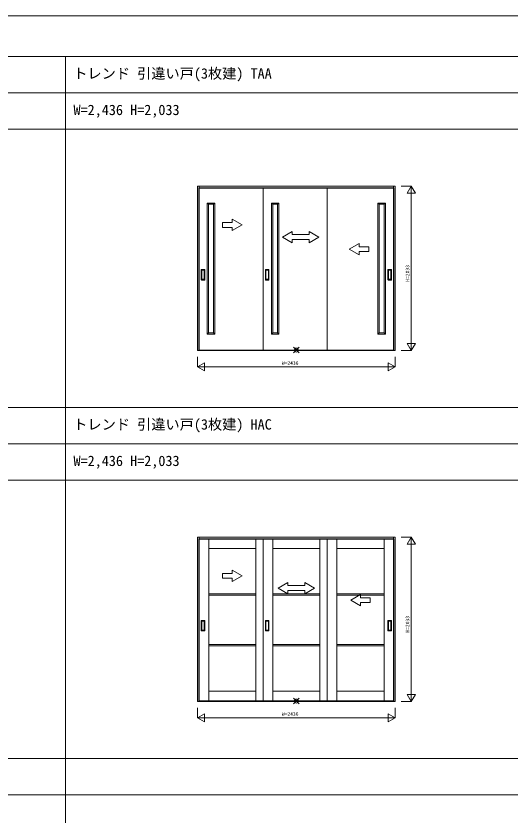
# Model space of a CAD drawing. Units: millimetres, scale not verified. Extents: x -14341 to 14341, y -10000 to 10000.
# Drawn here: x 2150 to 8245, y 130 to 10000 of the extents above; entities that cross this region are included whole.
import ezdxf
from ezdxf.enums import TextEntityAlignment as Align

# ---------------------------------------------------------------- set-up
doc = ezdxf.new("R2010")
doc.units = ezdxf.units.MM
doc.header["$LTSCALE"] = 50
doc.layers.add('0-0_0', color=7, linetype='Continuous')
for name, color, linetype, lineweight in [('0-1_YKK_F1', 7, 'Continuous', 18), ('0-2_YKK_IN', 1, 'Continuous', 18), ('0-3_YKK_A1', 4, 'Continuous', 18), ('0-4_YKK_N1', 2, 'Continuous', 18)]:
    doc.layers.add(name, color=color, linetype=linetype, lineweight=lineweight)
doc.styles.add('ＭＳ ゴシック', font='')
doc.styles.get('ＭＳ ゴシック').set_extended_font_data('MS Gothic')

msp = doc.modelspace()

# ---------------------------------------------------------------- linework, layer by layer
at = {"layer": '0-1_YKK_F1'}
for p, q in [((-14340.51, 10000), (14340.51, 10000)), ((-14340.51, 9500), (14159.49, 9500)), ((2759.49, -10000), (2759.49, 9500)), ((-14340.51, 9050), (14159.49, 9050)), ((-14340.51, 8600), (14159.49, 8600)), ((-14340.51, 5165), (14159.49, 5165)), ((-14340.51, 4715), (14159.49, 4715)), ((-14340.51, 4265), (14159.49, 4265)), ((-14340.51, 830), (14159.49, 830)), ((-14340.51, 380), (14159.49, 380))]:
    msp.add_line(p, q, dxfattribs=at)
at = {"layer": '0-2_YKK_IN'}
for p, q in [((5574.14, 5837.14), (5644.85, 5907.86)), ((5574.14, 5907.86), (5644.85, 5837.14)), ((5574.14, 1502.14), (5644.85, 1572.86)), ((5574.14, 1572.86), (5644.85, 1502.14))]:
    msp.add_line(p, q, dxfattribs=at)
for centre in [(5609.49, 5872.5), (5609.49, 1537.5)]:
    msp.add_circle(centre, 25, dxfattribs=at)
at = {"layer": '0-3_YKK_A1'}
for p, q in [((4411.49, 7899), (4411.49, 5866)), ((6807.49, 5866), (6807.49, 7899)), ((4407.99, 7878), (5230.99, 7878)), ((4407.99, 5874), (4407.99, 7878)), ((6807.49, 7875), (4411.49, 7875)), ((6807.49, 7872), (4411.49, 7872)), ((5198.99, 7878), (6019.99, 7878)), ((5198.99, 5874), (5198.99, 7878)), ((6810.99, 5874), (6810.99, 7878)), ((4510.49, 7689.5), (4602.49, 7689.5)), ((4526.49, 7673.5), (4510.49, 7689.5)), ((4526.49, 7673.5), (4586.49, 7673.5)), ((4586.49, 7673.5), (4602.49, 7689.5)), ((4586.49, 7673.5), (4586.49, 6085.5)), ((4602.49, 7689.5), (4602.49, 6069.5)), ((5301.49, 7689.5), (5393.49, 7689.5)), ((5317.49, 7673.5), (5301.49, 7689.5)), ((5317.49, 7673.5), (5377.49, 7673.5)), ((5377.49, 7673.5), (5393.49, 7689.5)), ((5377.49, 7673.5), (5377.49, 6085.5)), ((5393.49, 7689.5), (5393.49, 6069.5)), ((6616.49, 7689.5), (6616.49, 6069.5)), ((6708.49, 7689.5), (6616.49, 7689.5)), ((6632.49, 7673.5), (6616.49, 7689.5)), ((6632.49, 7673.5), (6632.49, 6085.5)), ((6692.49, 7673.5), (6632.49, 7673.5)), ((6692.49, 7673.5), (6708.49, 7689.5)), ((4939.49, 7419), (4819.49, 7488.28)), ((4819.49, 7449), (4819.49, 7488.28)), ((4939.49, 7419), (4819.49, 7349.72)), ((4819.49, 7349.72), (4819.49, 7389)), ((5436.61, 7269), (5556.61, 7338.28)), ((5556.61, 7338.28), (5556.61, 7299)), ((5766.61, 7338.28), (5766.61, 7299)), ((5886.61, 7269), (5766.61, 7338.28)), ((5436.61, 7269), (5556.61, 7199)), ((5556.61, 7299), (5766.61, 7299)), ((5556.61, 7239), (5556.61, 7199)), ((5766.61, 7239), (5556.61, 7239)), ((5886.61, 7269), (5766.61, 7199)), ((5766.61, 7239), (5766.61, 7199)), ((6262.99, 7119), (6382.99, 7188.28)), ((6262.99, 7119), (6382.99, 7049.72)), ((6382.99, 7149), (6382.99, 7188.28)), ((6382.99, 7049.72), (6382.99, 7089)), ((4436.99, 6739.5), (4436.99, 6867.5)), ((4477.99, 6868.5), (4437.99, 6868.5)), ((4442.99, 6749.5), (4442.99, 6857.5)), ((4443.99, 6858.5), (4471.99, 6858.5)), ((4472.99, 6857.5), (4472.99, 6749.5)), ((4478.99, 6739.5), (4478.99, 6867.5)), ((5227.99, 6739.5), (5227.99, 6867.5)), ((5268.99, 6868.5), (5228.99, 6868.5)), ((5233.99, 6749.5), (5233.99, 6857.5)), ((5234.99, 6858.5), (5262.99, 6858.5)), ((5263.99, 6857.5), (5263.99, 6749.5)), ((5269.99, 6739.5), (5269.99, 6867.5)), ((6739.99, 6739.5), (6739.99, 6867.5)), ((6740.99, 6868.5), (6780.99, 6868.5)), ((6745.99, 6857.5), (6745.99, 6749.5)), ((6774.99, 6858.5), (6746.99, 6858.5)), ((6775.99, 6749.5), (6775.99, 6857.5)), ((6781.99, 6739.5), (6781.99, 6867.5)), ((4477.99, 6738.5), (4437.99, 6738.5)), ((4471.99, 6748.5), (4443.99, 6748.5)), ((5268.99, 6738.5), (5228.99, 6738.5)), ((5262.99, 6748.5), (5234.99, 6748.5)), ((6740.99, 6738.5), (6780.99, 6738.5)), ((6746.99, 6748.5), (6774.99, 6748.5)), ((4526.49, 6085.5), (4510.49, 6069.5)), ((4586.49, 6085.5), (4602.49, 6069.5)), ((5317.49, 6085.5), (5301.49, 6069.5)), ((5377.49, 6085.5), (5393.49, 6069.5)), ((6632.49, 6085.5), (6616.49, 6069.5)), ((6692.49, 6085.5), (6708.49, 6069.5)), ((5230.99, 5874), (4407.99, 5874)), ((4411.49, 5870), (6807.49, 5870)), ((4411.49, 5866), (6807.49, 5866)), ((6019.99, 5874), (5198.99, 5874)), ((5989.99, 5874), (6810.99, 5874)), ((4411.49, 3564), (4411.49, 1531)), ((6807.49, 1531), (6807.49, 3564)), ((6807.49, 3540), (4411.49, 3540)), ((6807.49, 3537), (4411.49, 3537)), ((4939.49, 3084), (4819.49, 3153.28)), ((4819.49, 3114), (4819.49, 3153.28)), ((4939.49, 3084), (4819.49, 3014.72)), ((4819.49, 3014.72), (4819.49, 3054)), ((5384.49, 2934), (5504.49, 3003.28)), ((5504.49, 3003.28), (5504.49, 2964)), ((5504.49, 2964), (5714.49, 2964)), ((5714.49, 3003.28), (5714.49, 2964)), ((5834.49, 2934), (5714.49, 3003.28)), ((5110.99, 2863.67), (4527.99, 2863.67)), ((5899.99, 2863.67), (5318.99, 2863.67)), ((5384.49, 2934), (5504.49, 2864)), ((5504.49, 2904), (5504.49, 2864)), ((5714.49, 2904), (5504.49, 2904)), ((5834.49, 2934), (5714.49, 2864)), ((5714.49, 2904), (5714.49, 2864)), ((6690.99, 2863.67), (6109.99, 2863.67)), ((4527.99, 2843.67), (5110.99, 2843.67)), ((5318.99, 2843.67), (5899.99, 2843.67)), ((6109.99, 2843.67), (6690.99, 2843.67)), ((6280.49, 2784), (6400.49, 2853.28)), ((6280.49, 2784), (6400.49, 2714.72)), ((6400.49, 2814), (6400.49, 2853.28)), ((6400.49, 2714.72), (6400.49, 2754)), ((4436.99, 2404.5), (4436.99, 2532.5)), ((4477.99, 2533.5), (4437.99, 2533.5)), ((4442.99, 2414.5), (4442.99, 2522.5)), ((4443.99, 2523.5), (4471.99, 2523.5)), ((4472.99, 2522.5), (4472.99, 2414.5)), ((4478.99, 2404.5), (4478.99, 2532.5)), ((5227.99, 2404.5), (5227.99, 2532.5)), ((5268.99, 2533.5), (5228.99, 2533.5)), ((5233.99, 2414.5), (5233.99, 2522.5)), ((5234.99, 2523.5), (5262.99, 2523.5)), ((5263.99, 2522.5), (5263.99, 2414.5)), ((5269.99, 2404.5), (5269.99, 2532.5)), ((6739.99, 2404.5), (6739.99, 2532.5)), ((6740.99, 2533.5), (6780.99, 2533.5)), ((6745.99, 2522.5), (6745.99, 2414.5)), ((6774.99, 2523.5), (6746.99, 2523.5)), ((6775.99, 2414.5), (6775.99, 2522.5)), ((6781.99, 2404.5), (6781.99, 2532.5)), ((4477.99, 2403.5), (4437.99, 2403.5)), ((4471.99, 2413.5), (4443.99, 2413.5)), ((5268.99, 2403.5), (5228.99, 2403.5)), ((5262.99, 2413.5), (5234.99, 2413.5)), ((6740.99, 2403.5), (6780.99, 2403.5)), ((6746.99, 2413.5), (6774.99, 2413.5)), ((5110.99, 2238.33), (4527.99, 2238.33)), ((4527.99, 2218.33), (5110.99, 2218.33)), ((5899.99, 2238.33), (5318.99, 2238.33)), ((5318.99, 2218.33), (5899.99, 2218.33)), ((6690.99, 2238.33), (6109.99, 2238.33)), ((6109.99, 2218.33), (6690.99, 2218.33)), ((5110.99, 1659), (4527.99, 1659)), ((5899.99, 1659), (5318.99, 1659)), ((6690.99, 1659), (6109.99, 1659)), ((4411.49, 1535), (6807.49, 1535)), ((4411.49, 1531), (6807.49, 1531)), ((4527.99, 1539), (5110.99, 1539)), ((5110.99, 1539), (5230.99, 1539)), ((5318.99, 1539), (5899.99, 1539)), ((5899.99, 1539), (6019.99, 1539)), ((6109.99, 1539), (6690.99, 1539))]:
    msp.add_line(p, q, dxfattribs=at)
for points in [[(6807.49, 5866), (6827.49, 5866), (6827.49, 7899), (4391.49, 7899), (4391.49, 5866), (4411.49, 5866)], [(6810.99, 7878), (5989.99, 7878), (5989.99, 5874)], [(4602.49, 6069.5), (4510.49, 6069.5), (4510.49, 7689.5)], [(4586.49, 6085.5), (4526.49, 6085.5), (4526.49, 7673.5)], [(5393.49, 6069.5), (5301.49, 6069.5), (5301.49, 7689.5)], [(5377.49, 6085.5), (5317.49, 6085.5), (5317.49, 7673.5)], [(6616.49, 6069.5), (6708.49, 6069.5), (6708.49, 7689.5)], [(6632.49, 6085.5), (6692.49, 6085.5), (6692.49, 7673.5)], [(4819.49, 7449), (4699.49, 7449), (4699.49, 7389), (4819.49, 7389)], [(6382.99, 7149), (6502.99, 7149), (6502.99, 7089), (6382.99, 7089)], [(6807.49, 1531), (6827.49, 1531), (6827.49, 3564), (4391.49, 3564), (4391.49, 1531), (4411.49, 1531)], [(5230.99, 3543), (5110.99, 3543), (5110.99, 1539)], [(6019.99, 3543), (5899.99, 3543), (5899.99, 1539)], [(4819.49, 3114), (4699.49, 3114), (4699.49, 3054), (4819.49, 3054)], [(6400.49, 2814), (6520.49, 2814), (6520.49, 2754), (6400.49, 2754)]]:
    msp.add_lwpolyline(points, dxfattribs=at)
for points in [[(4407.99, 1539), (4527.99, 1539), (4527.99, 3543), (4407.99, 3543)], [(4527.99, 3423), (5110.99, 3423), (5110.99, 3543), (4527.99, 3543)], [(5198.99, 1539), (5318.99, 1539), (5318.99, 3543), (5198.99, 3543)], [(5318.99, 3423), (5899.99, 3423), (5899.99, 3543), (5318.99, 3543)], [(5989.99, 1539), (6109.99, 1539), (6109.99, 3543), (5989.99, 3543)], [(6109.99, 3423), (6690.99, 3423), (6690.99, 3543), (6109.99, 3543)], [(6690.99, 1539), (6810.99, 1539), (6810.99, 3543), (6690.99, 3543)]]:
    msp.add_lwpolyline(points, close=True, dxfattribs=at)
for centre, start, end in [((4437.99, 6867.5), 90, 180), ((4443.99, 6857.5), 90, 180), ((4471.99, 6857.5), 0, 90), ((4477.99, 6867.5), 0, 90), ((5228.99, 6867.5), 90, 180), ((5234.99, 6857.5), 90, 180), ((5262.99, 6857.5), 0, 90), ((5268.99, 6867.5), 0, 90), ((6740.99, 6867.5), 90, 180), ((6746.99, 6857.5), 90, 180), ((6774.99, 6857.5), 360, 90), ((6780.99, 6867.5), 0, 90), ((4437.99, 6739.5), 180, 270), ((4443.99, 6749.5), 180, 270), ((4471.99, 6749.5), 270, 0), ((4477.99, 6739.5), 270, 0), ((5228.99, 6739.5), 180, 270), ((5234.99, 6749.5), 180, 270), ((5262.99, 6749.5), 270, 0), ((5268.99, 6739.5), 270, 0), ((6740.99, 6739.5), 180, 270), ((6746.99, 6749.5), 180, 270), ((6774.99, 6749.5), 270, 360), ((6780.99, 6739.5), 270, 0), ((4437.99, 2532.5), 90, 180), ((4443.99, 2522.5), 90, 180), ((4471.99, 2522.5), 0, 90), ((4477.99, 2532.5), 0, 90), ((5228.99, 2532.5), 90, 180), ((5234.99, 2522.5), 90, 180), ((5262.99, 2522.5), 0, 90), ((5268.99, 2532.5), 0, 90), ((6740.99, 2532.5), 90, 180), ((6746.99, 2522.5), 90, 180), ((6774.99, 2522.5), 360, 90), ((6780.99, 2532.5), 0, 90), ((4437.99, 2404.5), 180, 270), ((4443.99, 2414.5), 180, 270), ((4471.99, 2414.5), 270, 0), ((4477.99, 2404.5), 270, 0), ((5228.99, 2404.5), 180, 270), ((5234.99, 2414.5), 180, 270), ((5262.99, 2414.5), 270, 0), ((5268.99, 2404.5), 270, 0), ((6740.99, 2404.5), 180, 270), ((6746.99, 2414.5), 180, 270), ((6774.99, 2414.5), 270, 360), ((6780.99, 2404.5), 270, 0)]:
    msp.add_arc(centre, 1, start, end, dxfattribs=at)
at = {"layer": '0-4_YKK_N1'}
for p, q in [((6902.49, 7899), (7027.49, 7899)), ((7027.49, 7899), (7027.49, 5866)), ((6977.49, 7812.4), (7077.49, 7812.4)), ((6977.49, 5952.6), (7077.49, 5952.6)), ((6902.49, 5866), (7027.49, 5866)), ((6827.49, 5791), (6827.49, 5666)), ((4391.49, 5666), (4478.09, 5716)), ((4391.49, 5666), (4478.09, 5616)), ((4478.09, 5716), (4478.09, 5616)), ((6740.89, 5716), (6827.49, 5666)), ((6902.49, 3564), (7027.49, 3564)), ((7027.49, 3564), (7027.49, 1531)), ((6977.49, 3477.4), (7077.49, 3477.4)), ((6977.49, 1617.6), (7077.49, 1617.6)), ((6902.49, 1531), (7027.49, 1531)), ((6827.49, 1456), (6827.49, 1331)), ((4391.49, 1331), (4478.09, 1381)), ((4391.49, 1331), (4478.09, 1281)), ((4478.09, 1381), (4478.09, 1281)), ((6740.89, 1381), (6827.49, 1331))]:
    msp.add_line(p, q, dxfattribs=at)
for points in [[(6977.49, 7812.4), (7027.49, 7899), (7077.49, 7812.4)], [(6977.49, 5952.6), (7027.49, 5866), (7077.49, 5952.6)], [(4391.49, 5791), (4391.49, 5666), (6827.49, 5666)], [(6740.89, 5716), (6740.89, 5616), (6827.49, 5666)], [(6977.49, 3477.4), (7027.49, 3564), (7077.49, 3477.4)], [(6977.49, 1617.6), (7027.49, 1531), (7077.49, 1617.6)], [(4391.49, 1456), (4391.49, 1331), (6827.49, 1331)], [(6740.89, 1381), (6740.89, 1281), (6827.49, 1331)]]:
    msp.add_lwpolyline(points, dxfattribs=at)

# ---------------------------------------------------------------- texts
at = {"layer": '0-0_0', "style": 'ＭＳ ゴシック'}
for s, p in [('トレンド 引違い戸(3枚建) TAA', (2857.49, 9187.5)), ('W=2,436 H=2,033', (2859.49, 8737.5)), ('トレンド 引違い戸(3枚建) HAC', (2857.49, 4852.5)), ('W=2,436 H=2,033', (2859.49, 4402.5))]:
    msp.add_text(s, height=128.3, dxfattribs=at).set_placement(p, align=Align.BOTTOM_LEFT)
at = {"layer": '0-4_YKK_N1', "color": 7, "style": 'ＭＳ ゴシック'}
for p in [(7015.49, 6717.5), (7015.49, 2382.5)]:
    msp.add_text('H=2033', height=43.99, rotation=90, dxfattribs=at).set_placement(p, align=Align.BOTTOM_LEFT)
for p in [(5429.49, 5678), (5429.49, 1343)]:
    msp.add_text('W=2436', height=43.99, dxfattribs=at).set_placement(p, align=Align.BOTTOM_LEFT)

doc.saveas('drawing.dxf')
